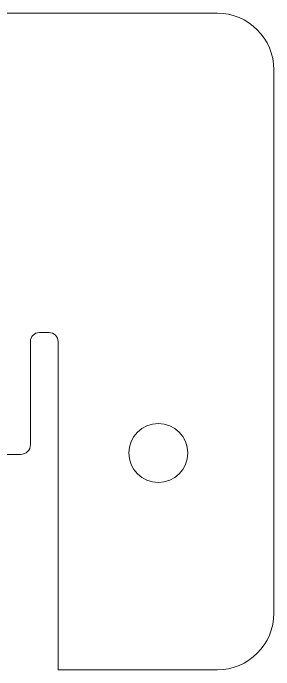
# Model space of a CAD drawing. Header units: inches. Extents: x 0.1 to 23.8, y 0.1 to 11.9.
# Drawn here: x 15.437 to 16.533, y 5.962 to 8.722 of the extents above; entities that cross this region are included whole.
import ezdxf

# ---------------------------------------------------------------- set-up
doc = ezdxf.new("R2010")
doc.units = ezdxf.units.IN
doc.header["$MEASUREMENT"] = 0
doc.layers.add('CUTOUTS', color=1, linetype='Continuous')
doc.layers.add('PERIMETER', color=5, linetype='Continuous')

msp = doc.modelspace()

# ---------------------------------------------------------------- linework, layer by layer
at = {"layer": 'CUTOUTS', "lineweight": 0}
msp.add_circle((16.0474, 6.8733), 0.124, dxfattribs=at)
at = {"layer": 'PERIMETER', "lineweight": 0}
for p, q in [((16.2949, 8.7216), (1.5403, 8.7216)), ((16.5331, 6.1999), (16.5331, 8.4834)), ((15.5469, 7.3791), (15.5882, 7.3791)), ((15.5095, 6.9086), (15.5095, 7.3417)), ((15.6256, 7.3417), (15.6256, 5.9618)), ((6.077, 6.8673), (15.4682, 6.8673)), ((15.6256, 5.9618), (16.2949, 5.9618))]:
    msp.add_line(p, q, dxfattribs=at)
for centre, radius, start, end in [((16.2949, 8.4834), 0.2382, 0, 90), ((15.5469, 7.3417), 0.0374, 90, 180), ((15.5882, 7.3417), 0.0374, 0, 90), ((15.4682, 6.9086), 0.0413, 270, 360), ((16.2949, 6.1999), 0.2382, 270, 0)]:
    msp.add_arc(centre, radius, start, end, dxfattribs=at)

doc.saveas('drawing.dxf')
